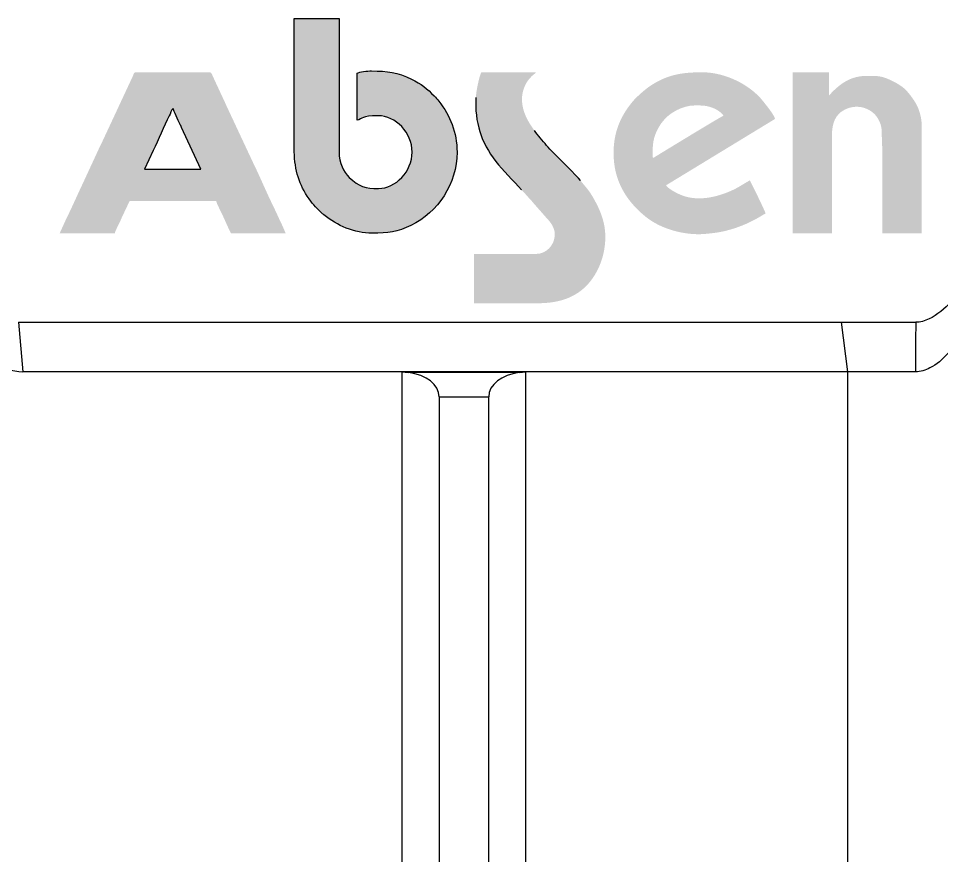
# Model space of a CAD drawing. Header units: millimetres. Extents: x 389 to 17466, y 310 to 5904.
# Drawn here: x 4813.6 to 4888.1, y 1516.9 to 1584.5 of the extents above; entities that cross this region are included whole.
import ezdxf

# ---------------------------------------------------------------- set-up
doc = ezdxf.new("R2010")
doc.units = ezdxf.units.MM
doc.layers.add('layer 1', color=7, linetype='Continuous')

msp = doc.modelspace()

# ---------------------------------------------------------------- hatches: boundary and pattern name
h = msp.add_hatch(color=30)
h.dxf.hatch_style = 1
edge = h.paths.add_edge_path()
edge.add_spline(control_points=[(4835.8407, 1574.0012), (4835.8407, 1572.5215), (4836.1571, 1571.268), (4836.8902, 1570.1634), (4836.8902, 1570.1634), (4837.3078, 1569.5341), (4837.5168, 1569.3318), (4838.0212, 1568.8326), (4838.0212, 1568.8326), (4838.096, 1568.7586), (4838.1564, 1568.7184), (4838.2384, 1568.6516), (4838.2384, 1568.6516), (4839.2934, 1567.7912), (4840.7029, 1567.159), (4842.1399, 1567.159), (4842.1399, 1567.159), (4843.4011, 1567.159), (4844.1714, 1567.2742), (4845.2658, 1567.7981), (4845.2658, 1567.7981), (4847.4317, 1568.8347), (4848.9821, 1571.155), (4848.9821, 1573.7116), (4848.9821, 1573.7116), (4848.9821, 1575.3197), (4848.4271, 1576.666), (4847.5183, 1577.8229), (4847.5183, 1577.8229), (4847.3813, 1577.9974), (4847.2983, 1578.0927), (4847.1448, 1578.2459), (4847.1448, 1578.2459), (4846.5692, 1578.8205), (4846.0701, 1579.2224), (4845.3137, 1579.6006), (4845.3137, 1579.6006), (4844.172, 1580.1715), (4843.3521, 1580.2641), (4842.0675, 1580.2641), (4842.0675, 1580.2641), (4841.7396, 1580.2641), (4841.119, 1580.1839), (4840.909, 1580.0832), (4840.909, 1580.0832), (4840.909, 1580.0832), (4840.909, 1576.2819), (4840.909, 1576.2819), (4840.909, 1576.2819), (4841.4036, 1576.3972), (4841.2414, 1576.6439), (4842.6105, 1576.6439), (4842.6105, 1576.6439), (4844.0208, 1576.6439), (4845.3619, 1575.2952), (4845.3619, 1573.7116), (4845.3619, 1573.7116), (4845.3619, 1572.1482), (4844.0211, 1570.7792), (4842.6467, 1570.7792), (4842.6467, 1570.7792), (4841.6042, 1570.7792), (4841.0454, 1570.9185), (4840.2845, 1571.6751), (4840.2845, 1571.6751), (4839.8271, 1572.13), (4839.4609, 1572.8181), (4839.4609, 1573.7116), (4839.4609, 1573.7116), (4839.4609, 1573.7116), (4839.4609, 1584.4998), (4839.4609, 1584.4998), (4839.4609, 1584.4998), (4839.4609, 1584.4998), (4835.8407, 1584.4998), (4835.8407, 1584.4998), (4835.8407, 1584.4998), (4835.8407, 1584.4998), (4835.8407, 1574.0012), (4835.8407, 1574.0012)], knot_values=[0, 0, 0, 0, 0.047619, 0.047619, 0.047619, 0.0476191, 0.0952381, 0.0952381, 0.0952381, 0.0952381, 0.1428571, 0.1428571, 0.1428571, 0.1428572, 0.1904762, 0.1904762, 0.1904762, 0.1904762, 0.2380952, 0.2380952, 0.2380952, 0.2380952, 0.2857143, 0.2857143, 0.2857143, 0.2857143, 0.3333333, 0.3333333, 0.3333333, 0.3333333, 0.3809524, 0.3809524, 0.3809524, 0.3809524, 0.4285714, 0.4285714, 0.4285714, 0.4285714, 0.4761905, 0.4761905, 0.4761905, 0.4761905, 0.5238095, 0.5238095, 0.5238095, 0.5238095, 0.5714286, 0.5714286, 0.5714286, 0.5714286, 0.6190476, 0.6190476, 0.6190476, 0.6190476, 0.6666667, 0.6666667, 0.6666667, 0.6666667, 0.7142857, 0.7142857, 0.7142857, 0.7142857, 0.7619048, 0.7619048, 0.7619048, 0.7619048, 0.8095238, 0.8095238, 0.8095238, 0.8095238, 0.8571429, 0.8571429, 0.8571429, 0.8571429, 0.9047619, 0.9047619, 0.9047619, 0.9047619, 1, 1, 1, 1], degree=3, periodic=0)
h = msp.add_hatch(color=7)
h.dxf.hatch_style = 1
edge = h.paths.add_edge_path()
edge.add_spline(control_points=[(4832.5106, 1572.8794), (4832.5106, 1572.8795), (4830.422, 1577.3434), (4830.422, 1577.3434), (4830.422, 1577.3434), (4830.422, 1577.3434), (4830.422, 1577.3434), (4830.422, 1577.3434)], knot_values=[0.5555559, 0.5555559, 0.5555559, 0.5555559, 0.5925926, 0.5925926, 0.5925926, 0.5925926, 0.592593, 0.592593, 0.592593, 0.592593], degree=3, periodic=0)
edge.add_spline(control_points=[(4830.422, 1577.3434), (4830.347, 1577.4933), (4830.3005, 1577.6261), (4830.2295, 1577.7663), (4830.2295, 1577.7663), (4830.2295, 1577.7663), (4830.2295, 1577.7663), (4830.2295, 1577.7663)], knot_values=[0.592593, 0.592593, 0.592593, 0.592593, 0.6296296, 0.6296296, 0.6296296, 0.6296296, 0.62963, 0.62963, 0.62963, 0.62963], degree=3, periodic=0)
edge.add_spline(control_points=[(4830.2295, 1577.7663), (4830.2295, 1577.7664), (4829.2876, 1579.793), (4829.2876, 1579.793), (4829.2876, 1579.793), (4829.2876, 1579.793), (4829.2876, 1579.793), (4829.2876, 1579.793)], knot_values=[0.62963, 0.62963, 0.62963, 0.62963, 0.6666667, 0.6666667, 0.6666667, 0.6666667, 0.666667, 0.666667, 0.666667, 0.666667], degree=3, periodic=0)
edge.add_spline(control_points=[(4829.2876, 1579.793), (4829.2469, 1579.8848), (4829.1531, 1580.1555), (4829.0347, 1580.1555), (4829.0347, 1580.1555), (4829.0347, 1580.1555), (4829.0347, 1580.1555), (4829.0347, 1580.1555)], knot_values=[0.666667, 0.666667, 0.666667, 0.666667, 0.7037037, 0.7037037, 0.7037037, 0.7037037, 0.7037041, 0.7037041, 0.7037041, 0.7037041], degree=3, periodic=0)
edge.add_spline(control_points=[(4829.0347, 1580.1555), (4829.0346, 1580.1555), (4823.0251, 1580.1555), (4823.0251, 1580.1555), (4823.0251, 1580.1555), (4823.0251, 1580.1555), (4823.0251, 1580.1555), (4823.0251, 1580.1555)], knot_values=[0.7037041, 0.7037041, 0.7037041, 0.7037041, 0.7407407, 0.7407407, 0.7407407, 0.7407408, 0.7407411, 0.7407411, 0.7407411, 0.7407411], degree=3, periodic=0)
edge.add_spline(control_points=[(4823.0251, 1580.1555), (4822.8925, 1580.1555), (4822.8516, 1579.9257), (4822.796, 1579.8054), (4822.796, 1579.8054), (4822.796, 1579.8054), (4822.796, 1579.8054), (4822.796, 1579.8054)], knot_values=[0.7407411, 0.7407411, 0.7407411, 0.7407411, 0.7777778, 0.7777778, 0.7777778, 0.7777778, 0.7777781, 0.7777781, 0.7777781, 0.7777781], degree=3, periodic=0)
edge.add_spline(control_points=[(4822.796, 1579.8054), (4822.796, 1579.8053), (4820.3204, 1574.4975), (4820.3204, 1574.4975), (4820.3204, 1574.4975), (4820.3204, 1574.4975), (4820.3204, 1574.4975), (4820.3204, 1574.4975)], knot_values=[0.7777781, 0.7777781, 0.7777781, 0.7777781, 0.8148148, 0.8148148, 0.8148148, 0.8148148, 0.8148152, 0.8148152, 0.8148152, 0.8148152], degree=3, periodic=0)
edge.add_spline(control_points=[(4820.3204, 1574.4975), (4820.2588, 1574.3533), (4820.1883, 1574.2418), (4820.1294, 1574.1093), (4820.1294, 1574.1093), (4820.1294, 1574.1093), (4820.1294, 1574.1093), (4820.1294, 1574.1093)], knot_values=[0.8148152, 0.8148152, 0.8148152, 0.8148152, 0.8518519, 0.8518519, 0.8518519, 0.8518519, 0.8518522, 0.8518522, 0.8518522, 0.8518522], degree=3, periodic=0)
edge.add_spline(control_points=[(4820.1294, 1574.1093), (4820.1294, 1574.1092), (4818.802, 1571.2373), (4818.802, 1571.2373), (4818.802, 1571.2373), (4818.802, 1571.2373), (4818.802, 1571.2372), (4818.802, 1571.2372)], knot_values=[0.8518522, 0.8518522, 0.8518522, 0.8518522, 0.8888889, 0.8888889, 0.8888889, 0.8888889, 0.8888893, 0.8888893, 0.8888893, 0.8888893], degree=3, periodic=0)
edge.add_spline(control_points=[(4818.802, 1571.2372), (4818.3901, 1570.3791), (4817.8699, 1569.1827), (4817.4742, 1568.4019), (4817.4742, 1568.4019), (4817.4742, 1568.4019), (4817.4742, 1568.4019), (4817.4742, 1568.4019)], knot_values=[0.8888893, 0.8888893, 0.8888893, 0.8888893, 0.9259259, 0.9259259, 0.9259259, 0.9259259, 0.9259267, 0.9259267, 0.9259267, 0.9259267], degree=3, periodic=0)
edge.add_spline(control_points=[(4817.4742, 1568.4019), (4817.4741, 1568.4018), (4816.907, 1567.159), (4816.907, 1567.159), (4816.907, 1567.159), (4818.0202, 1567.159), (4819.1334, 1567.159)], knot_values=[0.9259267, 0.9259267, 0.9259267, 0.9259267, 1, 1, 1, 1.0185185, 1.0185185, 1.0185185, 1.0185185], degree=3, periodic=0)
edge.add_spline(control_points=[(4819.1334, 1567.159), (4820.2466, 1567.159), (4821.3598, 1567.159), (4821.3598, 1567.159), (4821.3598, 1567.159), (4821.3598, 1567.159), (4821.3598, 1567.159), (4821.3598, 1567.159)], knot_values=[0.0185185, 0.0185185, 0.0185185, 0.0185185, 0.037037, 0.037037, 0.037037, 0.037037, 0.0370374, 0.0370374, 0.0370374, 0.0370374], degree=3, periodic=0)
edge.add_spline(control_points=[(4821.3598, 1567.159), (4821.3719, 1567.3044), (4821.697, 1567.9375), (4821.7948, 1568.1359), (4821.7948, 1568.1359), (4821.7948, 1568.1359), (4821.7948, 1568.1359), (4821.7948, 1568.1359)], knot_values=[0.0370374, 0.0370374, 0.0370374, 0.0370374, 0.0740741, 0.0740741, 0.0740741, 0.0740741, 0.0740744, 0.0740744, 0.0740744, 0.0740744], degree=3, periodic=0)
edge.add_spline(control_points=[(4821.7948, 1568.1359), (4821.8472, 1568.2422), (4821.8861, 1568.3564), (4821.9385, 1568.4628), (4821.9385, 1568.4628), (4821.9385, 1568.4628), (4821.9385, 1568.4628), (4821.9385, 1568.4628)], knot_values=[0.0740744, 0.0740744, 0.0740744, 0.0740744, 0.1111111, 0.1111111, 0.1111111, 0.1111111, 0.1111115, 0.1111115, 0.1111115, 0.1111115], degree=3, periodic=0)
edge.add_spline(control_points=[(4821.9385, 1568.4628), (4822.0419, 1568.6727), (4822.1302, 1568.8837), (4822.2407, 1569.1019), (4822.2407, 1569.1019), (4822.2407, 1569.1019), (4822.2407, 1569.1019), (4822.2407, 1569.1019)], knot_values=[0.1111115, 0.1111115, 0.1111115, 0.1111115, 0.1481481, 0.1481481, 0.1481481, 0.1481482, 0.1481485, 0.1481485, 0.1481485, 0.1481485], degree=3, periodic=0)
edge.add_spline(control_points=[(4822.2407, 1569.1019), (4822.357, 1569.3313), (4822.4399, 1569.5489), (4822.5545, 1569.7655), (4822.5545, 1569.7655), (4822.5545, 1569.7655), (4822.5545, 1569.7655), (4822.5545, 1569.7655)], knot_values=[0.1481485, 0.1481485, 0.1481485, 0.1481485, 0.1851852, 0.1851852, 0.1851852, 0.1851852, 0.1851856, 0.1851856, 0.1851856, 0.1851856], degree=3, periodic=0)
edge.add_spline(control_points=[(4822.5545, 1569.7655), (4822.5546, 1569.7655), (4829.5415, 1569.7655), (4829.5415, 1569.7655), (4829.5415, 1569.7655), (4829.5415, 1569.7655), (4829.5415, 1569.7655), (4829.5415, 1569.7655)], knot_values=[0.1851856, 0.1851856, 0.1851856, 0.1851856, 0.2222222, 0.2222222, 0.2222222, 0.2222222, 0.2222226, 0.2222226, 0.2222226, 0.2222226], degree=3, periodic=0)
edge.add_spline(control_points=[(4829.5415, 1569.7655), (4829.5531, 1569.6269), (4829.7507, 1569.2675), (4829.8207, 1569.1034), (4829.8207, 1569.1034), (4829.8207, 1569.1034), (4829.8207, 1569.1034), (4829.8207, 1569.1034)], knot_values=[0.2222226, 0.2222226, 0.2222226, 0.2222226, 0.2592593, 0.2592593, 0.2592593, 0.2592593, 0.2592596, 0.2592596, 0.2592596, 0.2592596], degree=3, periodic=0)
edge.add_spline(control_points=[(4829.8207, 1569.1034), (4829.8713, 1568.9846), (4829.9242, 1568.8947), (4829.9765, 1568.7886), (4829.9765, 1568.7886), (4829.9765, 1568.7886), (4829.9765, 1568.7886), (4829.9765, 1568.7886)], knot_values=[0.2592596, 0.2592596, 0.2592596, 0.2592596, 0.2962963, 0.2962963, 0.2962963, 0.2962963, 0.2962967, 0.2962967, 0.2962967, 0.2962967], degree=3, periodic=0)
edge.add_spline(control_points=[(4829.9765, 1568.7886), (4830.1995, 1568.336), (4830.4989, 1567.6075), (4830.7362, 1567.159), (4830.7362, 1567.159), (4830.7362, 1567.159), (4830.7362, 1567.159), (4830.7362, 1567.159)], knot_values=[0.2962967, 0.2962967, 0.2962967, 0.2962967, 0.3333333, 0.3333333, 0.3333333, 0.3333333, 0.3333337, 0.3333337, 0.3333337, 0.3333337], degree=3, periodic=0)
edge.add_spline(control_points=[(4830.7362, 1567.159), (4830.7363, 1567.159), (4835.1529, 1567.159), (4835.1529, 1567.159), (4835.1529, 1567.159), (4835.1529, 1567.159), (4835.1529, 1567.159), (4835.1529, 1567.159)], knot_values=[0.3333337, 0.3333337, 0.3333337, 0.3333337, 0.3703704, 0.3703704, 0.3703704, 0.3703704, 0.3703707, 0.3703707, 0.3703707, 0.3703707], degree=3, periodic=0)
edge.add_spline(control_points=[(4835.1529, 1567.159), (4835.1529, 1567.159), (4834.7904, 1567.9911), (4834.7904, 1567.9911), (4834.7904, 1567.9911), (4834.7904, 1567.9911), (4834.7904, 1567.9911), (4834.7904, 1567.9911)], knot_values=[0.3703707, 0.3703707, 0.3703707, 0.3703707, 0.4074074, 0.4074074, 0.4074074, 0.4074074, 0.4074078, 0.4074078, 0.4074078, 0.4074078], degree=3, periodic=0)
edge.add_spline(control_points=[(4834.7904, 1567.9911), (4834.7314, 1568.1236), (4834.6609, 1568.2351), (4834.5994, 1568.3794), (4834.5994, 1568.3794), (4834.5994, 1568.3794), (4834.5994, 1568.3794), (4834.5994, 1568.3794)], knot_values=[0.4074078, 0.4074078, 0.4074078, 0.4074078, 0.4444444, 0.4444444, 0.4444444, 0.4444445, 0.4444448, 0.4444448, 0.4444448, 0.4444448], degree=3, periodic=0)
edge.add_spline(control_points=[(4834.5994, 1568.3794), (4834.5265, 1568.5501), (4834.4841, 1568.6402), (4834.4043, 1568.7997), (4834.4043, 1568.7997), (4834.4043, 1568.7997), (4834.4043, 1568.7997), (4834.4043, 1568.7997)], knot_values=[0.4444448, 0.4444448, 0.4444448, 0.4444448, 0.4814815, 0.4814815, 0.4814815, 0.4814815, 0.4814819, 0.4814819, 0.4814819, 0.4814819], degree=3, periodic=0)
edge.add_spline(control_points=[(4834.4043, 1568.7997), (4834.3321, 1568.9438), (4834.2969, 1569.0541), (4834.2239, 1569.1986), (4834.2239, 1569.1986), (4834.2239, 1569.1986), (4834.2239, 1569.1986), (4834.2239, 1569.1987)], knot_values=[0.4814819, 0.4814819, 0.4814819, 0.4814819, 0.5185185, 0.5185185, 0.5185185, 0.5185185, 0.5185189, 0.5185189, 0.5185189, 0.5185189], degree=3, periodic=0)
edge.add_spline(control_points=[(4834.2239, 1569.1987), (4833.661, 1570.3137), (4833.0668, 1571.7505), (4832.5106, 1572.8794), (4832.5106, 1572.8794), (4832.5106, 1572.8794), (4832.5106, 1572.8794), (4832.5106, 1572.8794)], knot_values=[0.5185189, 0.5185189, 0.5185189, 0.5185189, 0.5555556, 0.5555556, 0.5555556, 0.5555556, 0.5555559, 0.5555559, 0.5555559, 0.5555559], degree=3, periodic=0)
edge = h.paths.add_edge_path(flags=16)
edge.add_spline(control_points=[(4826.7545, 1575.7032), (4826.7545, 1575.7031), (4828.3106, 1572.3359), (4828.3106, 1572.3359), (4828.3106, 1572.3359), (4828.3106, 1572.3359), (4828.3106, 1572.3359), (4828.3106, 1572.3359)], knot_values=[0.2500013, 0.2500013, 0.2500013, 0.2500013, 0.375, 0.375, 0.375, 0.375, 0.3750013, 0.3750013, 0.3750013, 0.3750013], degree=3, periodic=0)
edge.add_spline(control_points=[(4828.3106, 1572.3359), (4828.3105, 1572.3359), (4823.7492, 1572.3359), (4823.7492, 1572.3359), (4823.7492, 1572.3359), (4823.7492, 1572.3359), (4823.7492, 1572.3359), (4823.7492, 1572.3359)], knot_values=[0.3750013, 0.3750013, 0.3750013, 0.3750013, 0.5, 0.5, 0.5, 0.5, 0.5000012, 0.5000012, 0.5000012, 0.5000012], degree=3, periodic=0)
edge.add_spline(control_points=[(4823.7492, 1572.3359), (4823.7492, 1572.3359), (4824.4486, 1573.8447), (4824.4486, 1573.8447), (4824.4486, 1573.8447), (4824.4487, 1573.8448), (4824.4487, 1573.8448), (4824.4487, 1573.8448)], knot_values=[0.5000012, 0.5000012, 0.5000012, 0.5000012, 0.625, 0.625, 0.625, 0.625, 0.6250012, 0.6250012, 0.6250012, 0.6250012], degree=3, periodic=0)
edge.add_spline(control_points=[(4824.4487, 1573.8448), (4824.8778, 1574.7018), (4825.3304, 1575.7952), (4825.7526, 1576.6316), (4825.7526, 1576.6316), (4825.8414, 1576.8074), (4825.933, 1577.1256), (4826.0661, 1577.2232)], knot_values=[0.6250012, 0.6250012, 0.6250012, 0.6250012, 0.75, 0.75, 0.75, 0.75, 1, 1, 1, 1], degree=3, periodic=0)
edge.add_spline(control_points=[(4826.0661, 1577.2232), (4826.0779, 1577.0814), (4826.5138, 1576.2081), (4826.6096, 1575.9928), (4826.6096, 1575.9928), (4826.6096, 1575.9928), (4826.6096, 1575.9928), (4826.6096, 1575.9928)], knot_values=[0, 0, 0, 0, 0.125, 0.125, 0.125, 0.125, 0.1250013, 0.1250013, 0.1250013, 0.1250013], degree=3, periodic=0)
edge.add_spline(control_points=[(4826.6096, 1575.9928), (4826.6525, 1575.8962), (4826.7073, 1575.7989), (4826.7545, 1575.7032), (4826.7545, 1575.7032), (4826.7545, 1575.7032), (4826.7545, 1575.7032), (4826.7545, 1575.7032)], knot_values=[0.1250013, 0.1250013, 0.1250013, 0.1250013, 0.25, 0.25, 0.25, 0.25, 0.2500013, 0.2500013, 0.2500013, 0.2500013], degree=3, periodic=0)
edge = h.paths.add_edge_path()
edge.add_spline(control_points=[(4855.2243, 1575.4647), (4855.2243, 1575.4647), (4854.3733, 1576.6001), (4853.8173, 1577.9701), (4854.5945, 1579.3218)], knot_values=[0.4583333, 0.4583333, 0.4583333, 0.4583333, 0.4583333, 0.5, 0.5, 0.5, 0.5], degree=3, periodic=0)
edge.add_spline(control_points=[(4854.5945, 1579.3218), (4854.5945, 1579.3218), (4854.7041, 1579.5126), (4854.9762, 1579.8221), (4855.1472, 1579.9638)], knot_values=[0.5, 0.5, 0.5, 0.5, 0.5, 0.5416667, 0.5416667, 0.5416667, 0.5416667], degree=3, periodic=0)
edge.add_spline(control_points=[(4855.1472, 1579.9638), (4855.1472, 1579.9638), (4855.2557, 1580.0537), (4855.2727, 1580.0346), (4855.3536, 1580.1555)], knot_values=[0.5416667, 0.5416667, 0.5416667, 0.5416667, 0.5416667, 0.5833333, 0.5833333, 0.5833333, 0.5833333], degree=3, periodic=0)
edge.add_spline(control_points=[(4855.3536, 1580.1555), (4855.3536, 1580.1555), (4855.3536, 1580.1555), (4850.937, 1580.1555), (4850.937, 1580.1555)], knot_values=[0.5833333, 0.5833333, 0.5833333, 0.5833333, 0.5833333, 0.625, 0.625, 0.625, 0.625], degree=3, periodic=0)
edge.add_spline(control_points=[(4850.937, 1580.1555), (4850.937, 1580.1555), (4850.7702, 1579.8078), (4850.527, 1578.6331), (4850.5025, 1578.1283)], knot_values=[0.625, 0.625, 0.625, 0.625, 0.625, 0.6666667, 0.6666667, 0.6666667, 0.6666667], degree=3, periodic=0)
edge.add_spline(control_points=[(4850.5025, 1578.1283), (4850.5025, 1578.1283), (4850.4042, 1576.1037), (4850.9141, 1574.4994), (4852.1108, 1572.9666)], knot_values=[0.6666667, 0.6666667, 0.6666667, 0.6666667, 0.6666667, 0.7083333, 0.7083333, 0.7083333, 0.7083333], degree=3, periodic=0)
edge.add_spline(control_points=[(4852.1108, 1572.9666), (4852.1108, 1572.9666), (4852.6561, 1572.2681), (4853.5404, 1571.3953), (4854.1864, 1570.6618)], knot_values=[0.7083333, 0.7083333, 0.7083333, 0.7083333, 0.7083333, 0.75, 0.75, 0.75, 0.75], degree=3, periodic=0)
edge.add_spline(control_points=[(4854.1864, 1570.6618), (4854.1864, 1570.6618), (4854.3916, 1570.4288), (4854.5965, 1570.2483), (4854.7897, 1569.998)], knot_values=[0.75, 0.75, 0.75, 0.75, 0.75, 0.7916667, 0.7916667, 0.7916667, 0.7916667], degree=3, periodic=0)
edge.add_spline(control_points=[(4854.7897, 1569.998), (4854.7897, 1569.998), (4854.8913, 1569.8665), (4854.9834, 1569.8094), (4855.085, 1569.6779)], knot_values=[0.7916667, 0.7916667, 0.7916667, 0.7916667, 0.7916667, 0.8333333, 0.8333333, 0.8333333, 0.8333333], degree=3, periodic=0)
edge.add_spline(control_points=[(4855.085, 1569.6779), (4855.085, 1569.6779), (4855.1936, 1569.5373), (4855.2603, 1569.4869), (4855.369, 1569.3464)], knot_values=[0.8333333, 0.8333333, 0.8333333, 0.8333333, 0.8333333, 0.875, 0.875, 0.875, 0.875], degree=3, periodic=0)
edge.add_spline(control_points=[(4855.369, 1569.3464), (4855.369, 1569.3464), (4855.369, 1569.3464), (4855.9637, 1568.6741), (4855.9637, 1568.6741)], knot_values=[0.875, 0.875, 0.875, 0.875, 0.875, 0.9166667, 0.9166667, 0.9166667, 0.9166667], degree=3, periodic=0)
edge.add_spline(control_points=[(4855.9637, 1568.6741), (4855.9637, 1568.6741), (4856.2595, 1568.3033), (4856.8742, 1567.8137), (4856.8742, 1567.0866)], knot_values=[0.9166667, 0.9166667, 0.9166667, 0.9166667, 0.9166667, 1, 1, 1, 1], degree=3, periodic=0)
edge.add_spline(control_points=[(4856.8742, 1567.0866), (4856.8742, 1566.2008), (4856.1925, 1565.4936), (4855.3536, 1565.4936)], knot_values=[0, 0, 0, 0, 0.0416667, 0.0416667, 0.0416667, 0.0416667], degree=3, periodic=0)
edge.add_spline(control_points=[(4855.3536, 1565.4936), (4855.3536, 1565.4936), (4855.3536, 1565.4936), (4850.3577, 1565.4936), (4850.3577, 1565.4936)], knot_values=[0.0416667, 0.0416667, 0.0416667, 0.0416667, 0.0416667, 0.0833333, 0.0833333, 0.0833333, 0.0833333], degree=3, periodic=0)
edge.add_spline(control_points=[(4850.3577, 1565.4936), (4850.3577, 1565.4936), (4850.3577, 1565.4936), (4850.3577, 1561.5114), (4850.3577, 1561.5114)], knot_values=[0.0833333, 0.0833333, 0.0833333, 0.0833333, 0.0833333, 0.125, 0.125, 0.125, 0.125], degree=3, periodic=0)
edge.add_spline(control_points=[(4850.3577, 1561.5114), (4850.3577, 1561.5114), (4850.3577, 1561.5114), (4855.3899, 1561.5114), (4855.3899, 1561.5114)], knot_values=[0.125, 0.125, 0.125, 0.125, 0.125, 0.1666667, 0.1666667, 0.1666667, 0.1666667], degree=3, periodic=0)
edge.add_spline(control_points=[(4855.3899, 1561.5114), (4855.3899, 1561.5114), (4856.9864, 1561.5114), (4858.3281, 1561.8309), (4859.4174, 1562.9142)], knot_values=[0.1666667, 0.1666667, 0.1666667, 0.1666667, 0.1666667, 0.2083333, 0.2083333, 0.2083333, 0.2083333], degree=3, periodic=0)
edge.add_spline(control_points=[(4859.4174, 1562.9142), (4859.4174, 1562.9142), (4860.0972, 1563.5903), (4860.6101, 1564.6139), (4860.8116, 1565.5747)], knot_values=[0.2083333, 0.2083333, 0.2083333, 0.2083333, 0.2083333, 0.25, 0.25, 0.25, 0.25], degree=3, periodic=0)
edge.add_spline(control_points=[(4860.8116, 1565.5747), (4860.8116, 1565.5747), (4861.1794, 1567.3287), (4860.8087, 1568.6248), (4859.9038, 1570.1524)], knot_values=[0.25, 0.25, 0.25, 0.25, 0.25, 0.2916667, 0.2916667, 0.2916667, 0.2916667], degree=3, periodic=0)
edge.add_spline(control_points=[(4859.9038, 1570.1524), (4859.9038, 1570.1524), (4859.5742, 1570.709), (4859.2984, 1570.9653), (4858.953, 1571.4099)], knot_values=[0.2916667, 0.2916667, 0.2916667, 0.2916667, 0.2916667, 0.3333333, 0.3333333, 0.3333333, 0.3333333], degree=3, periodic=0)
edge.add_spline(control_points=[(4858.953, 1571.4099), (4858.953, 1571.4099), (4858.6377, 1571.8158), (4857.1085, 1573.3143), (4856.7565, 1573.6663)], knot_values=[0.3333333, 0.3333333, 0.3333333, 0.3333333, 0.3333333, 0.375, 0.375, 0.375, 0.375], degree=3, periodic=0)
edge.add_spline(control_points=[(4856.7565, 1573.6663), (4856.7565, 1573.6663), (4856.3735, 1574.0494), (4856.0472, 1574.4332), (4855.7043, 1574.8586)], knot_values=[0.375, 0.375, 0.375, 0.375, 0.375, 0.4166667, 0.4166667, 0.4166667, 0.4166667], degree=3, periodic=0)
edge.add_spline(control_points=[(4855.7043, 1574.8586), (4855.7043, 1574.8586), (4855.5334, 1575.0706), (4855.3893, 1575.2446), (4855.2243, 1575.4647)], knot_values=[0.4166667, 0.4166667, 0.4166667, 0.4166667, 0.4166667, 0.4583333, 0.4583333, 0.4583333, 0.4583333], degree=3, periodic=0)
edge = h.paths.add_edge_path()
edge.add_spline(control_points=[(4874.6494, 1576.3905), (4874.5661, 1576.7481), (4873.947, 1577.4856), (4873.6874, 1577.8179), (4873.6874, 1577.8179), (4873.6874, 1577.8179), (4873.6874, 1577.8179), (4873.6874, 1577.8179)], knot_values=[0.6000007, 0.6000007, 0.6000007, 0.6000007, 0.6666667, 0.6666667, 0.6666667, 0.6666667, 0.6666673, 0.6666673, 0.6666673, 0.6666673], degree=3, periodic=0)
edge.add_spline(control_points=[(4873.6874, 1577.8179), (4872.6183, 1579.1861), (4870.574, 1580.1555), (4868.7847, 1580.1555), (4868.7847, 1580.1555), (4868.7846, 1580.1555), (4868.7846, 1580.1555), (4868.7846, 1580.1555)], knot_values=[0.6666673, 0.6666673, 0.6666673, 0.6666673, 0.7333333, 0.7333333, 0.7333333, 0.7333333, 0.733334, 0.733334, 0.733334, 0.733334], degree=3, periodic=0)
edge.add_spline(control_points=[(4868.7846, 1580.1555), (4867.0815, 1580.1555), (4865.8799, 1579.9557), (4864.4618, 1578.9757), (4864.4618, 1578.9757), (4864.4618, 1578.9757), (4864.4618, 1578.9757), (4864.4618, 1578.9757)], knot_values=[0.733334, 0.733334, 0.733334, 0.733334, 0.8, 0.8, 0.8, 0.8, 0.8000007, 0.8000007, 0.8000007, 0.8000007], degree=3, periodic=0)
edge.add_spline(control_points=[(4864.4618, 1578.9757), (4864.1347, 1578.7496), (4863.4458, 1578.1406), (4863.184, 1577.828), (4863.184, 1577.828), (4862.1942, 1576.6458), (4861.6166, 1575.3479), (4861.6166, 1573.6392)], knot_values=[0.8000007, 0.8000007, 0.8000007, 0.8000007, 0.8666667, 0.8666667, 0.8666667, 0.8666667, 1, 1, 1, 1], degree=3, periodic=0)
edge.add_spline(control_points=[(4861.6166, 1573.6392), (4861.6166, 1571.459), (4862.591, 1569.8173), (4864.1756, 1568.5232), (4864.1756, 1568.5232), (4864.1756, 1568.5232), (4864.1756, 1568.5232), (4864.1756, 1568.5232)], knot_values=[0, 0, 0, 0, 0.0666667, 0.0666667, 0.0666667, 0.0666667, 0.0666673, 0.0666673, 0.0666673, 0.0666673], degree=3, periodic=0)
edge.add_spline(control_points=[(4864.1756, 1568.5232), (4865.3289, 1567.5813), (4866.9597, 1567.1003), (4868.4587, 1567.0839), (4868.4587, 1567.0839), (4868.4587, 1567.0839), (4868.4587, 1567.0839), (4868.4587, 1567.0839)], knot_values=[0.0666673, 0.0666673, 0.0666673, 0.0666673, 0.1333333, 0.1333333, 0.1333333, 0.1333333, 0.133334, 0.133334, 0.133334, 0.133334], degree=3, periodic=0)
edge.add_spline(control_points=[(4868.4587, 1567.0839), (4868.8529, 1567.0796), (4869.85, 1567.1864), (4870.2365, 1567.2638), (4870.2365, 1567.2638), (4870.2365, 1567.2638), (4870.2366, 1567.2638), (4870.2366, 1567.2638)], knot_values=[0.133334, 0.133334, 0.133334, 0.133334, 0.2, 0.2, 0.2, 0.2, 0.2000007, 0.2000007, 0.2000007, 0.2000007], degree=3, periodic=0)
edge.add_spline(control_points=[(4870.2366, 1567.2638), (4872.4192, 1567.7011), (4873.6611, 1568.691), (4873.8892, 1568.7519), (4873.8892, 1568.7519), (4873.8892, 1568.7519), (4873.8892, 1568.7519), (4873.8892, 1568.7519)], knot_values=[0.2000007, 0.2000007, 0.2000007, 0.2000007, 0.2666667, 0.2666667, 0.2666667, 0.2666667, 0.2666673, 0.2666673, 0.2666673, 0.2666673], degree=3, periodic=0)
edge.add_spline(control_points=[(4873.8892, 1568.7519), (4873.8775, 1568.8921), (4872.7731, 1571.1455), (4872.6221, 1571.4308), (4872.6221, 1571.4308), (4872.6221, 1571.4308), (4872.6221, 1571.4308), (4872.6221, 1571.4308)], knot_values=[0.2666673, 0.2666673, 0.2666673, 0.2666673, 0.3333333, 0.3333333, 0.3333333, 0.3333333, 0.333334, 0.333334, 0.333334, 0.333334], degree=3, periodic=0)
edge.add_spline(control_points=[(4872.6221, 1571.4308), (4872.041, 1571.1233), (4871.6905, 1570.823), (4870.8798, 1570.4942), (4870.8798, 1570.4942), (4870.8798, 1570.4942), (4870.8797, 1570.4942), (4870.8797, 1570.4942)], knot_values=[0.333334, 0.333334, 0.333334, 0.333334, 0.4, 0.4, 0.4, 0.4, 0.4000007, 0.4000007, 0.4000007, 0.4000007], degree=3, periodic=0)
edge.add_spline(control_points=[(4870.8797, 1570.4942), (4869.6782, 1570.0069), (4868.2326, 1569.7257), (4866.962, 1570.2961), (4866.962, 1570.2961), (4866.962, 1570.2961), (4866.962, 1570.2961), (4866.962, 1570.2961)], knot_values=[0.4000007, 0.4000007, 0.4000007, 0.4000007, 0.4666667, 0.4666667, 0.4666667, 0.4666667, 0.4666673, 0.4666673, 0.4666673, 0.4666673], degree=3, periodic=0)
edge.add_spline(control_points=[(4866.962, 1570.2961), (4866.609, 1570.4545), (4866.0406, 1570.7514), (4865.8523, 1571.0326), (4865.8523, 1571.0326), (4865.8523, 1571.0326), (4865.8523, 1571.0326), (4865.8523, 1571.0326)], knot_values=[0.4666673, 0.4666673, 0.4666673, 0.4666673, 0.5333333, 0.5333333, 0.5333333, 0.5333333, 0.533334, 0.533334, 0.533334, 0.533334], degree=3, periodic=0)
edge.add_spline(control_points=[(4865.8523, 1571.0326), (4865.8525, 1571.0327), (4874.6494, 1576.3905), (4874.6494, 1576.3905), (4874.6494, 1576.3905), (4874.6494, 1576.3905), (4874.6494, 1576.3905), (4874.6494, 1576.3905)], knot_values=[0.533334, 0.533334, 0.533334, 0.533334, 0.6, 0.6, 0.6, 0.6, 0.6000007, 0.6000007, 0.6000007, 0.6000007], degree=3, periodic=0)
edge = h.paths.add_edge_path(flags=16)
edge.add_spline(control_points=[(4865.5372, 1576.1264), (4865.5372, 1576.1264), (4865.7349, 1576.3631), (4865.7349, 1576.3631), (4865.7349, 1576.3631), (4865.7349, 1576.3631), (4865.7349, 1576.3631), (4865.7349, 1576.3631)], knot_values=[0.2222233, 0.2222233, 0.2222233, 0.2222233, 0.3333333, 0.3333333, 0.3333333, 0.3333333, 0.3333344, 0.3333344, 0.3333344, 0.3333344], degree=3, periodic=0)
edge.add_spline(control_points=[(4865.7349, 1576.3631), (4866.1856, 1576.8746), (4867.1839, 1577.4766), (4868.133, 1577.4766), (4868.133, 1577.4766), (4868.133, 1577.4766), (4868.133, 1577.4766), (4868.133, 1577.4766)], knot_values=[0.3333344, 0.3333344, 0.3333344, 0.3333344, 0.4444444, 0.4444444, 0.4444444, 0.4444445, 0.4444456, 0.4444456, 0.4444456, 0.4444456], degree=3, periodic=0)
edge.add_spline(control_points=[(4868.133, 1577.4766), (4868.7963, 1577.4766), (4869.1021, 1577.5053), (4869.7367, 1577.2339), (4869.7367, 1577.2339), (4869.7367, 1577.2339), (4869.7367, 1577.2339), (4869.7367, 1577.2339)], knot_values=[0.4444456, 0.4444456, 0.4444456, 0.4444456, 0.5555556, 0.5555556, 0.5555556, 0.5555556, 0.5555567, 0.5555567, 0.5555567, 0.5555567], degree=3, periodic=0)
edge.add_spline(control_points=[(4869.7367, 1577.2339), (4869.937, 1577.1483), (4870.431, 1576.8505), (4870.4862, 1576.6439), (4870.4862, 1576.6439), (4870.4862, 1576.6439), (4870.4862, 1576.6439), (4870.4862, 1576.6439)], knot_values=[0.5555567, 0.5555567, 0.5555567, 0.5555567, 0.6666667, 0.6666667, 0.6666667, 0.6666667, 0.6666678, 0.6666678, 0.6666678, 0.6666678], degree=3, periodic=0)
edge.add_spline(control_points=[(4870.4862, 1576.6439), (4870.3068, 1576.6021), (4865.7959, 1573.838), (4865.0764, 1573.4013), (4865.0764, 1573.4013), (4864.909, 1573.2998), (4864.7662, 1573.1611), (4864.7662, 1573.3495)], knot_values=[0.6666678, 0.6666678, 0.6666678, 0.6666678, 0.7777778, 0.7777778, 0.7777778, 0.7777778, 1, 1, 1, 1], degree=3, periodic=0)
edge.add_spline(control_points=[(4864.7662, 1573.3495), (4864.7662, 1574.0662), (4864.7689, 1574.6634), (4865.0559, 1575.3044), (4865.0559, 1575.3044), (4865.0559, 1575.3044), (4865.0559, 1575.3044), (4865.0559, 1575.3044)], knot_values=[0, 0, 0, 0, 0.1111111, 0.1111111, 0.1111111, 0.1111111, 0.1111122, 0.1111122, 0.1111122, 0.1111122], degree=3, periodic=0)
edge.add_spline(control_points=[(4865.0559, 1575.3044), (4865.1573, 1575.5311), (4865.3753, 1575.9355), (4865.5372, 1576.1264), (4865.5372, 1576.1264), (4865.5372, 1576.1264), (4865.5372, 1576.1264), (4865.5372, 1576.1264)], knot_values=[0.1111122, 0.1111122, 0.1111122, 0.1111122, 0.2222222, 0.2222222, 0.2222222, 0.2222222, 0.2222233, 0.2222233, 0.2222233, 0.2222233], degree=3, periodic=0)
edge = h.paths.add_edge_path()
edge.add_spline(control_points=[(4880.2723, 1577.1392), (4880.9546, 1577.4817), (4881.7167, 1577.4502), (4882.3587, 1577.0404), (4882.3587, 1577.0404), (4882.3587, 1577.0404), (4882.3587, 1577.0404), (4882.3587, 1577.0404)], knot_values=[0.1428576, 0.1428576, 0.1428576, 0.1428576, 0.1904762, 0.1904762, 0.1904762, 0.1904762, 0.1904767, 0.1904767, 0.1904767, 0.1904767], degree=3, periodic=0)
edge.add_spline(control_points=[(4882.3587, 1577.0404), (4882.6262, 1576.8697), (4882.8623, 1576.6098), (4883.0127, 1576.3187), (4883.0127, 1576.3187), (4883.0127, 1576.3187), (4883.0127, 1576.3187), (4883.0127, 1576.3186)], knot_values=[0.1904767, 0.1904767, 0.1904767, 0.1904767, 0.2380952, 0.2380952, 0.2380952, 0.2380952, 0.2380957, 0.2380957, 0.2380957, 0.2380957], degree=3, periodic=0)
edge.add_spline(control_points=[(4883.0127, 1576.3186), (4883.1772, 1576.0002), (4883.2687, 1575.7207), (4883.2664, 1575.2329), (4883.2664, 1575.2329), (4883.2664, 1575.2329), (4883.2664, 1575.2329), (4883.2664, 1575.2329)], knot_values=[0.2380957, 0.2380957, 0.2380957, 0.2380957, 0.2857143, 0.2857143, 0.2857143, 0.2857143, 0.2857148, 0.2857148, 0.2857148, 0.2857148], degree=3, periodic=0)
edge.add_spline(control_points=[(4883.2664, 1575.2329), (4883.2642, 1574.7696), (4883.3017, 1574.3853), (4883.3017, 1573.8926), (4883.3017, 1573.8926), (4883.3017, 1573.8926), (4883.3017, 1573.8926), (4883.3017, 1573.8926)], knot_values=[0.2857148, 0.2857148, 0.2857148, 0.2857148, 0.3333333, 0.3333333, 0.3333333, 0.3333333, 0.3333338, 0.3333338, 0.3333338, 0.3333338], degree=3, periodic=0)
edge.add_spline(control_points=[(4883.3017, 1573.8926), (4883.3017, 1573.8924), (4883.3017, 1567.159), (4883.3017, 1567.159), (4883.3017, 1567.159), (4883.3017, 1567.159), (4883.3017, 1567.159), (4883.3017, 1567.159)], knot_values=[0.3333338, 0.3333338, 0.3333338, 0.3333338, 0.3809524, 0.3809524, 0.3809524, 0.3809524, 0.3809529, 0.3809529, 0.3809529, 0.3809529], degree=3, periodic=0)
edge.add_spline(control_points=[(4883.3017, 1567.159), (4883.3018, 1567.159), (4886.4875, 1567.159), (4886.4875, 1567.159), (4886.4875, 1567.159), (4886.4875, 1567.159), (4886.4875, 1567.159), (4886.4875, 1567.159)], knot_values=[0.3809529, 0.3809529, 0.3809529, 0.3809529, 0.4285714, 0.4285714, 0.4285714, 0.4285714, 0.4285719, 0.4285719, 0.4285719, 0.4285719], degree=3, periodic=0)
edge.add_spline(control_points=[(4886.4875, 1567.159), (4886.4875, 1567.1591), (4886.4875, 1575.9199), (4886.4875, 1575.9199), (4886.4875, 1575.9199), (4886.4875, 1575.9199), (4886.4875, 1575.9199), (4886.4875, 1575.9199)], knot_values=[0.4285719, 0.4285719, 0.4285719, 0.4285719, 0.4761905, 0.4761905, 0.4761905, 0.4761905, 0.476191, 0.476191, 0.476191, 0.476191], degree=3, periodic=0)
edge.add_spline(control_points=[(4886.4875, 1575.9199), (4886.4875, 1576.4403), (4886.293, 1577.1085), (4886.1138, 1577.4649), (4886.1138, 1577.4649), (4886.1138, 1577.4649), (4886.1138, 1577.4649), (4886.1138, 1577.4649)], knot_values=[0.476191, 0.476191, 0.476191, 0.476191, 0.5238095, 0.5238095, 0.5238095, 0.5238095, 0.52381, 0.52381, 0.52381, 0.52381], degree=3, periodic=0)
edge.add_spline(control_points=[(4886.1138, 1577.4649), (4885.9596, 1577.7717), (4885.7625, 1578.0428), (4885.5568, 1578.3197), (4885.5568, 1578.3197), (4885.5568, 1578.3197), (4885.5568, 1578.3197), (4885.5568, 1578.3197)], knot_values=[0.52381, 0.52381, 0.52381, 0.52381, 0.5714286, 0.5714286, 0.5714286, 0.5714286, 0.571429, 0.571429, 0.571429, 0.571429], degree=3, periodic=0)
edge.add_spline(control_points=[(4885.5568, 1578.3197), (4885.3676, 1578.5742), (4885.0875, 1578.8708), (4884.83, 1579.041), (4884.83, 1579.041), (4884.83, 1579.041), (4884.83, 1579.0411), (4884.83, 1579.0411)], knot_values=[0.571429, 0.571429, 0.571429, 0.571429, 0.6190476, 0.6190476, 0.6190476, 0.6190476, 0.6190481, 0.6190481, 0.6190481, 0.6190481], degree=3, periodic=0)
edge.add_spline(control_points=[(4884.83, 1579.0411), (4884.6065, 1579.1887), (4884.4736, 1579.2803), (4884.2189, 1579.4074), (4884.2189, 1579.4074), (4884.2188, 1579.4074), (4884.2188, 1579.4074), (4884.2188, 1579.4074)], knot_values=[0.6190481, 0.6190481, 0.6190481, 0.6190481, 0.6666667, 0.6666667, 0.6666667, 0.6666667, 0.6666671, 0.6666671, 0.6666671, 0.6666671], degree=3, periodic=0)
edge.add_spline(control_points=[(4884.2188, 1579.4074), (4883.2572, 1579.887), (4883.0032, 1579.8659), (4882.0347, 1579.8659), (4882.0347, 1579.8659), (4882.0347, 1579.8659), (4882.0346, 1579.8659), (4882.0346, 1579.8659)], knot_values=[0.6666671, 0.6666671, 0.6666671, 0.6666671, 0.7142857, 0.7142857, 0.7142857, 0.7142857, 0.7142862, 0.7142862, 0.7142862, 0.7142862], degree=3, periodic=0)
edge.add_spline(control_points=[(4882.0346, 1579.8659), (4880.8265, 1579.8659), (4880.0165, 1579.3099), (4879.2742, 1578.5717), (4879.2742, 1578.5717), (4879.2742, 1578.5717), (4879.2742, 1578.5717), (4879.2742, 1578.5717)], knot_values=[0.7142862, 0.7142862, 0.7142862, 0.7142862, 0.7619048, 0.7619048, 0.7619048, 0.7619048, 0.7619052, 0.7619052, 0.7619052, 0.7619052], degree=3, periodic=0)
edge.add_spline(control_points=[(4879.2742, 1578.5717), (4879.1956, 1578.4936), (4879.0521, 1578.3158), (4878.9937, 1578.273), (4878.9937, 1578.273), (4878.9937, 1578.273), (4878.9937, 1578.273), (4878.9937, 1578.273)], knot_values=[0.7619052, 0.7619052, 0.7619052, 0.7619052, 0.8095238, 0.8095238, 0.8095238, 0.8095238, 0.8095243, 0.8095243, 0.8095243, 0.8095243], degree=3, periodic=0)
edge.add_spline(control_points=[(4878.9937, 1578.273), (4878.9937, 1578.2731), (4878.9937, 1580.1555), (4878.9937, 1580.1555), (4878.9937, 1580.1555), (4878.9937, 1580.1555), (4878.9937, 1580.1555), (4878.9937, 1580.1555)], knot_values=[0.8095243, 0.8095243, 0.8095243, 0.8095243, 0.8571429, 0.8571429, 0.8571429, 0.8571429, 0.8571433, 0.8571433, 0.8571433, 0.8571433], degree=3, periodic=0)
edge.add_spline(control_points=[(4878.9937, 1580.1555), (4878.9936, 1580.1555), (4876.0613, 1580.1555), (4876.0613, 1580.1555), (4876.0613, 1580.1555), (4876.0613, 1580.1555), (4876.0613, 1580.1555), (4876.0613, 1580.1555)], knot_values=[0.8571433, 0.8571433, 0.8571433, 0.8571433, 0.9047619, 0.9047619, 0.9047619, 0.9047619, 0.9047629, 0.9047629, 0.9047629, 0.9047629], degree=3, periodic=0)
edge.add_spline(control_points=[(4876.0613, 1580.1555), (4876.0613, 1580.1553), (4876.0613, 1567.159), (4876.0613, 1567.159), (4876.0613, 1567.159), (4876.8578, 1567.159), (4877.6542, 1567.159)], knot_values=[0.9047629, 0.9047629, 0.9047629, 0.9047629, 1, 1, 1, 1.0238095, 1.0238095, 1.0238095, 1.0238095], degree=3, periodic=0)
edge.add_spline(control_points=[(4877.6542, 1567.159), (4878.4506, 1567.159), (4879.2471, 1567.159), (4879.2471, 1567.159), (4879.2471, 1567.159), (4879.2471, 1567.159), (4879.2471, 1567.159), (4879.2471, 1567.159)], knot_values=[0.0238095, 0.0238095, 0.0238095, 0.0238095, 0.047619, 0.047619, 0.047619, 0.0476191, 0.0476195, 0.0476195, 0.0476195, 0.0476195], degree=3, periodic=0)
edge.add_spline(control_points=[(4879.2471, 1567.159), (4879.2471, 1567.1591), (4879.2471, 1575.0872), (4879.2471, 1575.0872), (4879.2471, 1575.0872), (4879.2471, 1575.0872), (4879.2471, 1575.0872), (4879.2471, 1575.0873)], knot_values=[0.0476195, 0.0476195, 0.0476195, 0.0476195, 0.0952381, 0.0952381, 0.0952381, 0.0952381, 0.0952386, 0.0952386, 0.0952386, 0.0952386], degree=3, periodic=0)
edge.add_spline(control_points=[(4879.2471, 1575.0873), (4879.2471, 1576.028), (4879.5101, 1576.7565), (4880.2723, 1577.1392), (4880.2723, 1577.1392), (4880.2723, 1577.1392), (4880.2723, 1577.1392), (4880.2723, 1577.1392)], knot_values=[0.0952386, 0.0952386, 0.0952386, 0.0952386, 0.1428571, 0.1428571, 0.1428571, 0.1428572, 0.1428576, 0.1428576, 0.1428576, 0.1428576], degree=3, periodic=0)

# ---------------------------------------------------------------- linework, layer by layer
at = {"color": 7, "linetype": 'Continuous'}
for p, q in [((4813.5823, 1559.982), (4813.9289, 1555.982)), ((4813.5823, 1559.982), (4886.0264, 1559.982)), ((4880.5375, 1555.982), (4880.0252, 1559.982)), ((4885.9936, 1555.982), (4813.9289, 1555.982)), ((4844.5375, 1555.982), (4844.5375, 1156.5406)), ((4844.5375, 1555.982), (4845.0708, 1555.9194)), ((4854.0042, 1555.9194), (4845.0708, 1555.9194)), ((4854.0042, 1555.9194), (4854.5375, 1555.982)), ((4854.5375, 1156.5406), (4854.5375, 1555.982)), ((4880.5375, 1423.5327), (4880.5375, 1555.982)), ((4847.5375, 1553.9595), (4847.5375, 1156.4358)), ((4847.5375, 1553.9595), (4851.5375, 1553.9595)), ((4851.5375, 1156.4358), (4851.5375, 1553.9595))]:
    msp.add_line(p, q, dxfattribs=at)
for centre, major_axis, ratio, start_param, end_param in [((4796.732, 1757.5385), (-17.4646, 201.5449), 0.1235787, -3.3534773, -3.1523008), ((4844.5524, 1553.9595), (2.9851, 0), 0.6666667, 0, 1.3962634), ((4854.5226, 1553.9595), (2.9851, 0), 0.6666667, 1.7453293, 3.1415927)]:
    msp.add_ellipse(centre, major_axis=major_axis, ratio=ratio, start_param=start_param, end_param=end_param, dxfattribs=at)
for points, knots in [([(4892.2022, 1565.9947), (4891.3605, 1564.7829), (4890.0821, 1562.9521), (4888.1352, 1560.7985), (4886.7531, 1559.982), (4886.0264, 1559.982)], [0, 0, 0, 0, 0.5019864, 0.7527545, 1, 1, 1, 1]), ([(4889.6911, 1558.8745), (4889.0041, 1557.8856), (4887.9892, 1556.511), (4886.3958, 1555.982), (4885.9936, 1555.982)], [0, 0, 0, 0, 0.7496448, 1, 1, 1, 1])]:
    msp.add_open_spline(points, degree=3, knots=knots, dxfattribs=at)
msp.add_open_spline([(4886.0264, 1559.982), (4885.9768, 1558.6496), (4885.9771, 1557.3153), (4885.9936, 1555.982)], degree=3, dxfattribs=at)
at = {"layer": 'layer 1', "color": 30}
msp.add_open_spline([(4835.8407, 1574.0012), (4835.8407, 1572.5215), (4836.1571, 1571.268), (4836.8902, 1570.1634), (4836.8902, 1570.1634), (4837.3078, 1569.5341), (4837.5168, 1569.3318), (4838.0212, 1568.8326), (4838.0212, 1568.8326), (4838.096, 1568.7586), (4838.1564, 1568.7184), (4838.2384, 1568.6516), (4838.2384, 1568.6516), (4839.2934, 1567.7912), (4840.7029, 1567.159), (4842.1399, 1567.159), (4842.1399, 1567.159), (4843.4011, 1567.159), (4844.1714, 1567.2742), (4845.2658, 1567.7981), (4845.2658, 1567.7981), (4847.4317, 1568.8347), (4848.9821, 1571.155), (4848.9821, 1573.7116), (4848.9821, 1573.7116), (4848.9821, 1575.3197), (4848.4271, 1576.666), (4847.5183, 1577.8229), (4847.5183, 1577.8229), (4847.3813, 1577.9974), (4847.2983, 1578.0927), (4847.1448, 1578.2459), (4847.1448, 1578.2459), (4846.5692, 1578.8205), (4846.0701, 1579.2224), (4845.3137, 1579.6006), (4845.3137, 1579.6006), (4844.172, 1580.1715), (4843.3521, 1580.2641), (4842.0675, 1580.2641), (4842.0675, 1580.2641), (4841.7396, 1580.2641), (4841.119, 1580.1839), (4840.909, 1580.0832), (4840.909, 1580.0832), (4840.909, 1580.0832), (4840.909, 1576.2819), (4840.909, 1576.2819), (4840.909, 1576.2819), (4841.4036, 1576.3972), (4841.2414, 1576.6439), (4842.6105, 1576.6439), (4842.6105, 1576.6439), (4844.0208, 1576.6439), (4845.3619, 1575.2952), (4845.3619, 1573.7116), (4845.3619, 1573.7116), (4845.3619, 1572.1482), (4844.0211, 1570.7792), (4842.6467, 1570.7792), (4842.6467, 1570.7792), (4841.6042, 1570.7792), (4841.0454, 1570.9185), (4840.2845, 1571.6751), (4840.2845, 1571.6751), (4839.8271, 1572.13), (4839.4609, 1572.8181), (4839.4609, 1573.7116), (4839.4609, 1573.7116), (4839.4609, 1573.7116), (4839.4609, 1584.4998), (4839.4609, 1584.4998), (4839.4609, 1584.4998), (4839.4609, 1584.4998), (4835.8407, 1584.4998), (4835.8407, 1584.4998), (4835.8407, 1584.4998), (4835.8407, 1584.4998), (4835.8407, 1574.0012), (4835.8407, 1574.0012)], degree=3, knots=[0, 0, 0, 0, 0.047619, 0.047619, 0.047619, 0.0476191, 0.0952381, 0.0952381, 0.0952381, 0.0952381, 0.1428571, 0.1428571, 0.1428571, 0.1428572, 0.1904762, 0.1904762, 0.1904762, 0.1904762, 0.2380952, 0.2380952, 0.2380952, 0.2380952, 0.2857143, 0.2857143, 0.2857143, 0.2857143, 0.3333333, 0.3333333, 0.3333333, 0.3333333, 0.3809524, 0.3809524, 0.3809524, 0.3809524, 0.4285714, 0.4285714, 0.4285714, 0.4285714, 0.4761905, 0.4761905, 0.4761905, 0.4761905, 0.5238095, 0.5238095, 0.5238095, 0.5238095, 0.5714286, 0.5714286, 0.5714286, 0.5714286, 0.6190476, 0.6190476, 0.6190476, 0.6190476, 0.6666667, 0.6666667, 0.6666667, 0.6666667, 0.7142857, 0.7142857, 0.7142857, 0.7142857, 0.7619048, 0.7619048, 0.7619048, 0.7619048, 0.8095238, 0.8095238, 0.8095238, 0.8095238, 0.8571429, 0.8571429, 0.8571429, 0.8571429, 0.9047619, 0.9047619, 0.9047619, 0.9047619, 1, 1, 1, 1], dxfattribs=at)
at = {"layer": 'layer 1'}
for points, knots in [([(4850.5025, 1578.1283), (4850.5025, 1578.1283), (4850.4042, 1576.1037), (4850.9141, 1574.4994), (4852.1108, 1572.9666)], [0.666666667, 0.666666667, 0.666666667, 0.666666667, 0.666666677, 0.708333333, 0.708333333, 0.708333333, 0.708333333]), ([(4826.0661, 1577.2232), (4826.0779, 1577.0814), (4826.5138, 1576.2081), (4826.6096, 1575.9928), (4826.6096, 1575.9928), (4826.6525, 1575.8962), (4826.7073, 1575.7989), (4826.7545, 1575.7032), (4826.7545, 1575.7032), (4826.7545, 1575.7032), (4828.3106, 1572.3359), (4828.3106, 1572.3359), (4828.3106, 1572.3359), (4828.3106, 1572.3359), (4823.7492, 1572.3359), (4823.7492, 1572.3359), (4823.7492, 1572.3359), (4823.7492, 1572.3359), (4824.4486, 1573.8447), (4824.4486, 1573.8447), (4824.4486, 1573.8447), (4824.8778, 1574.7018), (4825.3304, 1575.7952), (4825.7526, 1576.6316), (4825.7526, 1576.6316), (4825.8414, 1576.8074), (4825.933, 1577.1256), (4826.0661, 1577.2232)], [0, 0, 0, 0, 0.125, 0.125, 0.125, 0.125, 0.25, 0.25, 0.25, 0.25, 0.375, 0.375, 0.375, 0.375, 0.5, 0.5, 0.5, 0.5, 0.625, 0.625, 0.625, 0.625, 0.75, 0.75, 0.75, 0.75, 1, 1, 1, 1]), ([(4855.7043, 1574.8586), (4855.7043, 1574.8586), (4855.5334, 1575.0706), (4855.3893, 1575.2446), (4855.2243, 1575.4647)], [0.416666667, 0.416666667, 0.416666667, 0.416666667, 0.416666677, 0.458333333, 0.458333333, 0.458333333, 0.458333333]), ([(4856.7565, 1573.6663), (4856.7565, 1573.6663), (4856.3735, 1574.0494), (4856.0472, 1574.4332), (4855.7043, 1574.8586)], [0.375, 0.375, 0.375, 0.375, 0.37500001, 0.416666667, 0.416666667, 0.416666667, 0.416666667]), ([(4858.953, 1571.4099), (4858.953, 1571.4099), (4858.6377, 1571.8158), (4857.1085, 1573.3143), (4856.7565, 1573.6663)], [0.333333333, 0.333333333, 0.333333333, 0.333333333, 0.333333343, 0.375, 0.375, 0.375, 0.375]), ([(4852.1108, 1572.9666), (4852.1108, 1572.9666), (4852.6561, 1572.2681), (4853.5404, 1571.3953), (4854.1864, 1570.6618)], [0.708333333, 0.708333333, 0.708333333, 0.708333333, 0.708333343, 0.75, 0.75, 0.75, 0.75])]:
    msp.add_open_spline(points, degree=3, knots=knots, dxfattribs=at)

doc.saveas('drawing.dxf')
